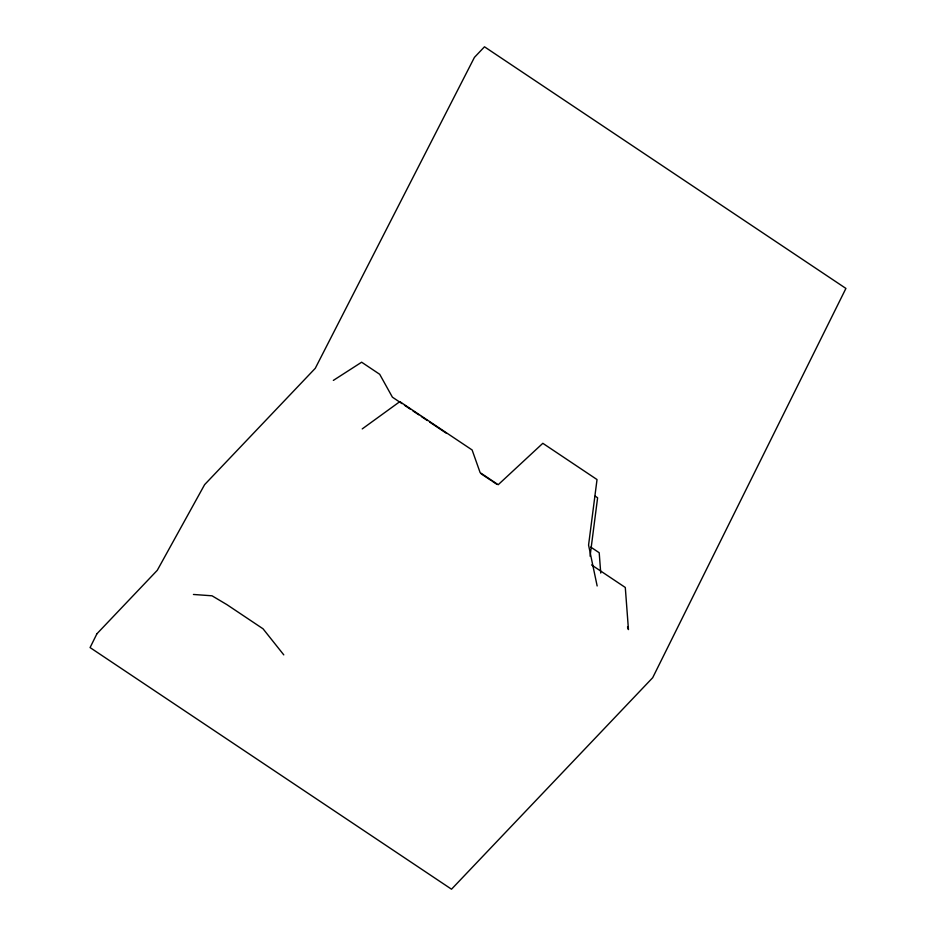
<?xml version="1.0" encoding="UTF-8"?>
<svg xmlns="http://www.w3.org/2000/svg" width="936" height="936" viewBox="0 0 936 936"><rect width="100%" height="100%" fill="white"/><g stroke="black" fill="none" stroke-linecap="round" stroke-linejoin="round"><path stroke-width="1.4" d="M590.066 556.183L597.613 497.765L595.202 496.15M362.232 428.91L399.836 401.638L472.118 449.97L480.133 472.621L498.209 484.708L542.821 443.313L597.028 479.56L588.568 545.115L597.156 585.971M333.345 380.402L361.635 362.209L379.7 374.295L392.406 397.18L402.047 403.627M193.436 594.465L212.027 595.799L226.898 604.633L263.051 628.805L283.784 654.872M404.457 405.241L410.483 409.266M412.893 410.881L418.907 414.905M421.317 416.52L427.342 420.545M429.753 422.148L446.624 433.426M481.139 473.803L490.78 480.25M491.985 481.057L496.805 484.275M590.768 547.104L599.204 552.731L600.736 573.066M591.552 564.923L625.295 587.469L628.454 629.589L627.506 626.933M96.934 633.754L90.078 647.572L451.515 889.2L652.684 677.711L845.922 288.428L484.485 46.8L474.435 57.377L315.268 368.316L204.621 484.637L157.283 570.305L96.934 633.754"/></g></svg>
